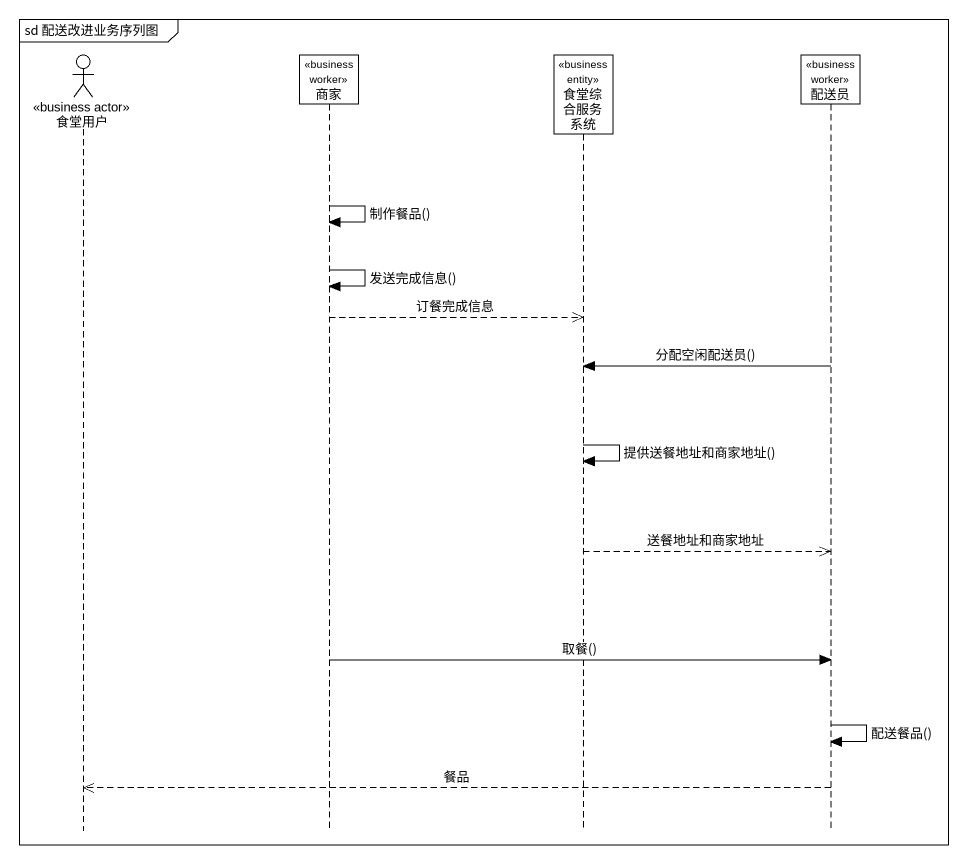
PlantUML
@startuml
mainframe sd 配送改进业务序列图
hide footbox
actor 食堂用户 <<business actor>>
participant 商家 <<business worker>>
participant 食堂综合服务系统 <<business entity>>
participant 配送员 <<business worker>>

商家 -> 商家 : 制作餐品()
商家 -> 商家 : 发送完成信息()
商家 -->> 食堂综合服务系统 : 订餐完成信息
配送员 -> 食堂综合服务系统 : 分配空闲配送员()
食堂综合服务系统 -> 食堂综合服务系统 : 提供送餐地址和商家地址()
食堂综合服务系统 -->> 配送员 : 送餐地址和商家地址
商家 -> 配送员 : 取餐()
配送员 -> 配送员 : 配送餐品()
配送员 -->> 食堂用户 : 餐品
@enduml
